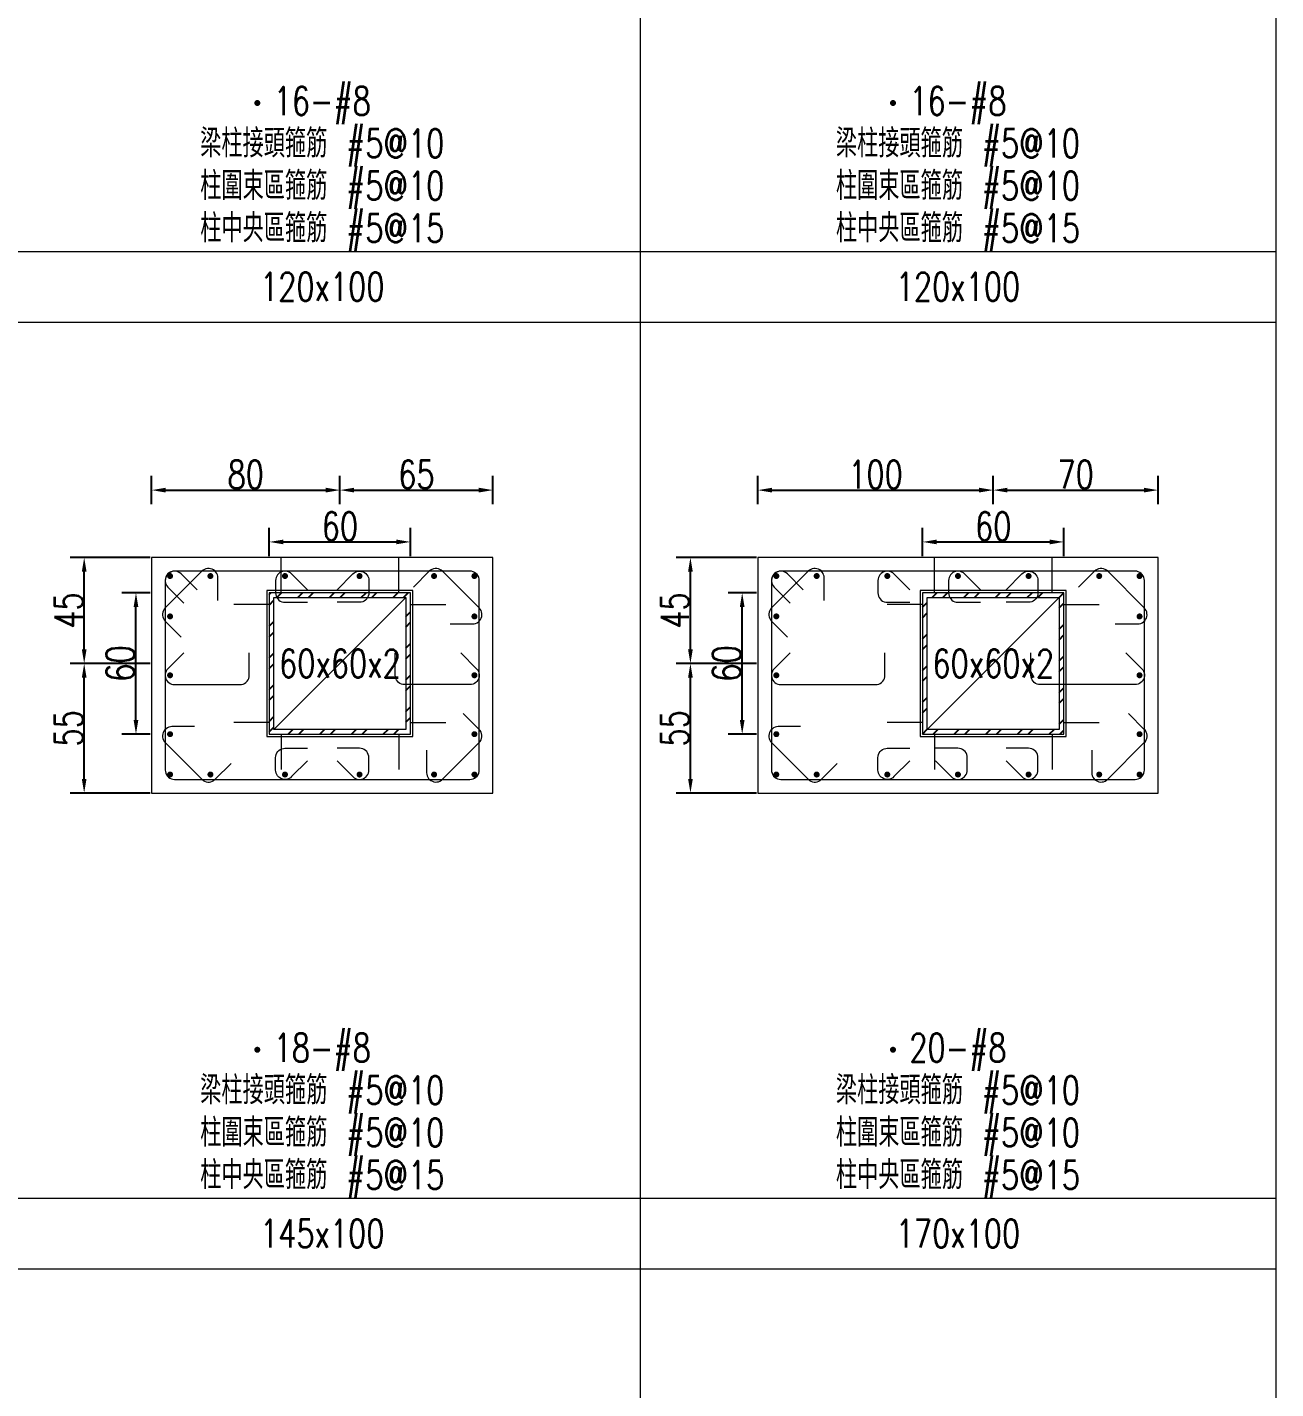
# Model space of a CAD drawing. Header units: millimetres. Extents: x 0 to 3905, y 0 to 8880.
# Drawn here: x 3375 to 3905, y 2763 to 3341 of the extents above; entities that cross this region are included whole.
import ezdxf
from ezdxf.enums import TextEntityAlignment as Align

# ---------------------------------------------------------------- set-up
doc = ezdxf.new("R2010")
doc.units = ezdxf.units.MM
doc.layers.get('DEFPOINTS').update_dxf_attribs({"color": 3})
for name, color, linetype in [('Hatch線', 6, 'Continuous'), ('主筋斷面', 2, 'Continuous'), ('文字-主筋根數', 7, 'Continuous'), ('文字-剪力筋 中央區', 7, 'Continuous'), ('文字-剪力筋-BC', 7, 'Continuous'), ('文字-剪力筋-圍束區', 7, 'Continuous'), ('文字-斷面尺寸', 7, 'Continuous'), ('文字-輔助字', 7, 'Continuous'), ('柱斷面線', 4, 'Continuous'), ('標註字', 4, 'Continuous'), ('箍筋線', 1, 'Continuous'), ('網格線', 7, 'Continuous'), ('鋼柱', 11, 'Continuous')]:
    doc.layers.add(name, color=color, linetype=linetype)
doc.styles.add('note', font='txt.shx', dxfattribs={"width": 0.75, "height": 12})
doc.styles.add('txt', font='txt.shx', dxfattribs={"height": 0.2, "bigfont": 'chineset.shx'})
doc.dimstyles.new('RCAD_DIM', dxfattribs={"dimtxt": 12, "dimasz": 6, "dimexe": 6, "dimexo": 0.625, "dimtad": 1, "dimdec": 0, "dimdsep": 46, "dimtxsty": 'note', "dimcen": 2.5, "dimclrd": 256, "dimclre": 256, "dimclrt": 256, "dimadec": 0, "dimazin": 0, "dimtfac": 1, "dimtmove": 0, "dimatfit": 3, "dimfxl": 0, "dimtolj": 1, "dimarcsym": 0})

# ---------------------------------------------------------------- blocks, each defined once
blk = doc.blocks.new('*D1908')
at = {"layer": 'DEFPOINTS', "color": 0}
for p in [(3537.5, 3122.62), (3477.5, 3116), (3537.5, 3116)]:
    blk.add_point(p, dxfattribs=at)
at = {"layer": '標註字', "lineweight": -2}
for p, q in [((3477.5, 3116.62), (3477.5, 3128.62)), ((3537.5, 3116.62), (3537.5, 3128.62)), ((3483.5, 3122.62), (3531.5, 3122.62))]:
    blk.add_line(p, q, dxfattribs=at)
at = {"layer": '標註字'}
for points in [[(3483.5, 3123.62), (3483.5, 3121.62), (3477.5, 3122.62)], [(3531.5, 3121.62), (3531.5, 3123.62), (3537.5, 3122.62)]]:
    blk.add_solid(points, dxfattribs=at)
at = {"layer": '標註字', "insert": (3507.5, 3129.25), "char_height": 12, "attachment_point": 5, "style": 'note'}
blk.add_mtext('\\A1;60', dxfattribs=at)
blk = doc.blocks.new('*D1909')
at = {"layer": 'DEFPOINTS', "color": 0}
for p in [(3420.88, 3101), (3427.5, 3101), (3427.5, 3041)]:
    blk.add_point(p, dxfattribs=at)
at = {"layer": '標註字', "lineweight": -2}
for p, q in [((3426.88, 3101), (3414.88, 3101)), ((3420.88, 3047), (3420.88, 3095)), ((3426.88, 3041), (3414.88, 3041))]:
    blk.add_line(p, q, dxfattribs=at)
at = {"layer": '標註字'}
for points in [[(3421.88, 3095), (3419.88, 3095), (3420.88, 3101)], [(3419.88, 3047), (3421.88, 3047), (3420.88, 3041)]]:
    blk.add_solid(points, dxfattribs=at)
at = {"layer": '標註字', "insert": (3414.25, 3071), "char_height": 12, "attachment_point": 5, "rotation": 90, "style": 'note'}
blk.add_mtext('\\A1;60', dxfattribs=at)
blk = doc.blocks.new('*D1910')
at = {"layer": 'DEFPOINTS', "color": 0}
for p in [(3507.5, 3144.62), (3427.5, 3138), (3507.5, 3138)]:
    blk.add_point(p, dxfattribs=at)
at = {"layer": '標註字', "lineweight": -2}
for p, q in [((3427.5, 3138.62), (3427.5, 3150.62)), ((3507.5, 3138.62), (3507.5, 3150.62)), ((3433.5, 3144.62), (3501.5, 3144.62))]:
    blk.add_line(p, q, dxfattribs=at)
at = {"layer": '標註字'}
for points in [[(3433.5, 3145.62), (3433.5, 3143.62), (3427.5, 3144.62)], [(3501.5, 3143.62), (3501.5, 3145.62), (3507.5, 3144.62)]]:
    blk.add_solid(points, dxfattribs=at)
at = {"layer": '標註字', "insert": (3467.5, 3151.25), "char_height": 12, "attachment_point": 5, "style": 'note'}
blk.add_mtext('\\A1;80', dxfattribs=at)
blk = doc.blocks.new('*D1911')
at = {"layer": 'DEFPOINTS', "color": 0}
for p in [(3572.5, 3144.62), (3507.5, 3138), (3572.5, 3138)]:
    blk.add_point(p, dxfattribs=at)
at = {"layer": '標註字', "lineweight": -2}
for p, q in [((3507.5, 3138.62), (3507.5, 3150.62)), ((3572.5, 3138.62), (3572.5, 3150.62)), ((3513.5, 3144.62), (3566.5, 3144.62))]:
    blk.add_line(p, q, dxfattribs=at)
at = {"layer": '標註字'}
for points in [[(3513.5, 3145.62), (3513.5, 3143.62), (3507.5, 3144.62)], [(3566.5, 3143.62), (3566.5, 3145.62), (3572.5, 3144.62)]]:
    blk.add_solid(points, dxfattribs=at)
at = {"layer": '標註字', "insert": (3540, 3151.25), "char_height": 12, "attachment_point": 5, "style": 'note'}
blk.add_mtext('\\A1;65', dxfattribs=at)
blk = doc.blocks.new('*D1912')
at = {"layer": 'DEFPOINTS', "color": 0}
for p in [(3398.88, 3071), (3427.5, 3071), (3427.5, 3016)]:
    blk.add_point(p, dxfattribs=at)
at = {"layer": '標註字', "lineweight": -2}
for p, q in [((3426.88, 3071), (3392.88, 3071)), ((3398.88, 3022), (3398.88, 3065)), ((3426.88, 3016), (3392.88, 3016))]:
    blk.add_line(p, q, dxfattribs=at)
at = {"layer": '標註字'}
for points in [[(3399.88, 3065), (3397.88, 3065), (3398.88, 3071)], [(3397.88, 3022), (3399.88, 3022), (3398.88, 3016)]]:
    blk.add_solid(points, dxfattribs=at)
at = {"layer": '標註字', "insert": (3392.25, 3043.5), "char_height": 12, "attachment_point": 5, "rotation": 90, "style": 'note'}
blk.add_mtext('\\A1;55', dxfattribs=at)
blk = doc.blocks.new('*D1913')
at = {"layer": 'DEFPOINTS', "color": 0}
for p in [(3398.88, 3116), (3427.5, 3116), (3427.5, 3071)]:
    blk.add_point(p, dxfattribs=at)
at = {"layer": '標註字', "lineweight": -2}
for p, q in [((3426.88, 3116), (3392.88, 3116)), ((3398.88, 3077), (3398.88, 3110)), ((3426.88, 3071), (3392.88, 3071))]:
    blk.add_line(p, q, dxfattribs=at)
at = {"layer": '標註字'}
for points in [[(3399.88, 3110), (3397.88, 3110), (3398.88, 3116)], [(3397.88, 3077), (3399.88, 3077), (3398.88, 3071)]]:
    blk.add_solid(points, dxfattribs=at)
at = {"layer": '標註字', "insert": (3392.25, 3093.5), "char_height": 12, "attachment_point": 5, "rotation": 90, "style": 'note'}
blk.add_mtext('\\A1;45', dxfattribs=at)
blk = doc.blocks.new('Circle_Filled')
at = {"const_width": 0.5}
blk.add_lwpolyline([(-0.25, 0, 1), (0.25, 0, 1)], format="xyb", close=True, dxfattribs=at)
blk = doc.blocks.new('*D2040')
at = {"layer": 'DEFPOINTS', "color": 0}
for p in [(3815, 3122.62), (3755, 3116), (3815, 3116)]:
    blk.add_point(p, dxfattribs=at)
at = {"layer": '標註字', "lineweight": -2}
for p, q in [((3755, 3116.62), (3755, 3128.62)), ((3815, 3116.62), (3815, 3128.62)), ((3761, 3122.62), (3809, 3122.62))]:
    blk.add_line(p, q, dxfattribs=at)
at = {"layer": '標註字'}
for points in [[(3761, 3123.62), (3761, 3121.62), (3755, 3122.62)], [(3809, 3121.62), (3809, 3123.62), (3815, 3122.62)]]:
    blk.add_solid(points, dxfattribs=at)
at = {"layer": '標註字', "insert": (3785, 3129.25), "char_height": 12, "attachment_point": 5, "style": 'note'}
blk.add_mtext('\\A1;60', dxfattribs=at)
blk = doc.blocks.new('*D2041')
at = {"layer": 'DEFPOINTS', "color": 0}
for p in [(3678.375, 3101), (3685, 3101), (3685, 3041)]:
    blk.add_point(p, dxfattribs=at)
at = {"layer": '標註字', "lineweight": -2}
for p, q in [((3684.375, 3101), (3672.375, 3101)), ((3678.375, 3047), (3678.375, 3095)), ((3684.375, 3041), (3672.375, 3041))]:
    blk.add_line(p, q, dxfattribs=at)
at = {"layer": '標註字'}
for points in [[(3679.375, 3095), (3677.375, 3095), (3678.375, 3101)], [(3677.375, 3047), (3679.375, 3047), (3678.375, 3041)]]:
    blk.add_solid(points, dxfattribs=at)
at = {"layer": '標註字', "insert": (3671.75, 3071), "char_height": 12, "attachment_point": 5, "rotation": 90, "style": 'note'}
blk.add_mtext('\\A1;60', dxfattribs=at)
blk = doc.blocks.new('*D2042')
at = {"layer": 'DEFPOINTS', "color": 0}
for p in [(3785, 3144.62), (3685, 3138), (3785, 3138)]:
    blk.add_point(p, dxfattribs=at)
at = {"layer": '標註字', "lineweight": -2}
for p, q in [((3685, 3138.62), (3685, 3150.62)), ((3785, 3138.62), (3785, 3150.62)), ((3691, 3144.62), (3779, 3144.62))]:
    blk.add_line(p, q, dxfattribs=at)
at = {"layer": '標註字'}
for points in [[(3691, 3145.62), (3691, 3143.62), (3685, 3144.62)], [(3779, 3143.62), (3779, 3145.62), (3785, 3144.62)]]:
    blk.add_solid(points, dxfattribs=at)
at = {"layer": '標註字', "insert": (3735, 3151.25), "char_height": 12, "attachment_point": 5, "style": 'note'}
blk.add_mtext('\\A1;100', dxfattribs=at)
blk = doc.blocks.new('*D2043')
at = {"layer": 'DEFPOINTS', "color": 0}
for p in [(3855, 3144.62), (3785, 3138), (3855, 3138)]:
    blk.add_point(p, dxfattribs=at)
at = {"layer": '標註字', "lineweight": -2}
for p, q in [((3785, 3138.62), (3785, 3150.62)), ((3855, 3138.62), (3855, 3150.62)), ((3791, 3144.62), (3849, 3144.62))]:
    blk.add_line(p, q, dxfattribs=at)
at = {"layer": '標註字'}
for points in [[(3791, 3145.62), (3791, 3143.62), (3785, 3144.62)], [(3849, 3143.62), (3849, 3145.62), (3855, 3144.62)]]:
    blk.add_solid(points, dxfattribs=at)
at = {"layer": '標註字', "insert": (3820, 3151.25), "char_height": 12, "attachment_point": 5, "style": 'note'}
blk.add_mtext('\\A1;70', dxfattribs=at)
blk = doc.blocks.new('*D2044')
at = {"layer": 'DEFPOINTS', "color": 0}
for p in [(3656.38, 3071), (3685, 3071), (3685, 3016)]:
    blk.add_point(p, dxfattribs=at)
at = {"layer": '標註字', "lineweight": -2}
for p, q in [((3684.38, 3071), (3650.38, 3071)), ((3656.38, 3022), (3656.38, 3065)), ((3684.38, 3016), (3650.38, 3016))]:
    blk.add_line(p, q, dxfattribs=at)
at = {"layer": '標註字'}
for points in [[(3657.38, 3065), (3655.38, 3065), (3656.38, 3071)], [(3655.38, 3022), (3657.38, 3022), (3656.38, 3016)]]:
    blk.add_solid(points, dxfattribs=at)
at = {"layer": '標註字', "insert": (3649.75, 3043.5), "char_height": 12, "attachment_point": 5, "rotation": 90, "style": 'note'}
blk.add_mtext('\\A1;55', dxfattribs=at)
blk = doc.blocks.new('*D2045')
at = {"layer": 'DEFPOINTS', "color": 0}
for p in [(3656.38, 3116), (3685, 3116), (3685, 3071)]:
    blk.add_point(p, dxfattribs=at)
at = {"layer": '標註字', "lineweight": -2}
for p, q in [((3684.38, 3116), (3650.38, 3116)), ((3656.38, 3077), (3656.38, 3110)), ((3684.38, 3071), (3650.38, 3071))]:
    blk.add_line(p, q, dxfattribs=at)
at = {"layer": '標註字'}
for points in [[(3657.38, 3110), (3655.38, 3110), (3656.38, 3116)], [(3655.38, 3077), (3657.38, 3077), (3656.38, 3071)]]:
    blk.add_solid(points, dxfattribs=at)
at = {"layer": '標註字', "insert": (3649.75, 3093.5), "char_height": 12, "attachment_point": 5, "rotation": 90, "style": 'note'}
blk.add_mtext('\\A1;45', dxfattribs=at)

msp = doc.modelspace()

# ---------------------------------------------------------------- hatches: boundary and pattern name
at = {"layer": 'Hatch線'}
h = msp.add_hatch(dxfattribs=at)
h.set_pattern_fill('ANSI32', color=256, style=0)
h.paths.add_polyline_path([(3477.5, 3041), (3537.5, 3041), (3537.5, 3101), (3477.5, 3101)], flags=17)
h.paths.add_polyline_path([(3479.5, 3043), (3479.5, 3099), (3535.5, 3099), (3535.5, 3043)])
h = msp.add_hatch(dxfattribs=at)
h.set_pattern_fill('ANSI32', color=256, style=0)
h.paths.add_polyline_path([(3755, 3041), (3815, 3041), (3815, 3101), (3755, 3101)], flags=17)
h.paths.add_polyline_path([(3757, 3043), (3757, 3099), (3813, 3099), (3813, 3043)])

# ---------------------------------------------------------------- linework, layer by layer
at = {"layer": 'DEFPOINTS', "lineweight": 5}
for points in [[(3482.5, 3101), (3482.5, 3116)], [(3532.5, 3101), (3532.5, 3116)], [(3760, 3101), (3760, 3116)], [(3810, 3101), (3810, 3116)], [(3477.5, 3040), (3538.5, 3040), (3538.5, 3102), (3476.5, 3102), (3476.5, 3040), (3477.5, 3040)], [(3479.5, 3043), (3535.5, 3099)], [(3755, 3040), (3816, 3040), (3816, 3102), (3754, 3102), (3754, 3040), (3755, 3040)], [(3757, 3043), (3813, 3099)], [(3477.5, 3096), (3462.5, 3096)], [(3537.5, 3096), (3552.5, 3096)], [(3755, 3096), (3740, 3096)], [(3815, 3096), (3830, 3096)], [(3477.5, 3046), (3462.5, 3046)], [(3482.5, 3041), (3482.5, 3026)], [(3532.5, 3041), (3532.5, 3026)], [(3537.5, 3046), (3552.5, 3046)], [(3755, 3046), (3740, 3046)], [(3760, 3041), (3760, 3026)], [(3810, 3041), (3810, 3026)], [(3815, 3046), (3830, 3046)]]:
    msp.add_lwpolyline(points, dxfattribs=at)
at = {"layer": '柱斷面線', "lineweight": 5}
for points in [[(3427.5, 3016), (3572.5, 3016), (3572.5, 3116), (3427.5, 3116), (3427.5, 3016)], [(3685, 3016), (3855, 3016), (3855, 3116), (3685, 3116), (3685, 3016)]]:
    msp.add_lwpolyline(points, dxfattribs=at)
at = {"layer": '箍筋線', "lineweight": 5}
for points in [[(3455.69, 3097.81), (3455.69, 3107.35), (3455.63, 3108.02), (3455.46, 3108.66), (3455.19, 3109.27), (3454.82, 3109.83), (3454.36, 3110.32), (3453.83, 3110.72), (3453.23, 3111.02), (3452.6, 3111.23), (3451.93, 3111.32), (3451.27, 3111.3), (3450.61, 3111.17), (3449.99, 3110.93), (3449.41, 3110.59), (3448.9, 3110.16), (3433.34, 3094.6), (3432.89, 3094.07), (3432.55, 3093.47), (3432.31, 3092.82), (3432.19, 3092.13), (3432.19, 3091.44), (3432.31, 3090.76), (3432.55, 3090.11), (3432.89, 3089.51), (3433.34, 3088.98), (3440.08, 3082.23)], [(3446.83, 3102.29), (3440.08, 3109.04), (3439.57, 3109.47), (3438.99, 3109.81), (3438.37, 3110.05), (3437.72, 3110.18), (3437.05, 3110.2), (3436.39, 3110.11), (3435.75, 3109.9), (3435.16, 3109.6), (3434.62, 3109.19), (3434.16, 3108.71), (3433.79, 3108.15), (3433.52, 3107.54), (3433.35, 3106.9), (3433.29, 3106.23), (3433.29, 3025.77), (3433.36, 3025.08), (3433.53, 3024.41), (3433.83, 3023.78), (3434.22, 3023.21), (3434.71, 3022.72), (3435.28, 3022.33), (3435.91, 3022.03), (3436.58, 3021.86), (3437.27, 3021.79), (3562.73, 3021.79), (3563.42, 3021.86), (3564.09, 3022.03), (3564.72, 3022.33), (3565.29, 3022.72), (3565.78, 3023.21), (3566.17, 3023.78), (3566.47, 3024.41), (3566.64, 3025.08), (3566.71, 3025.77), (3566.71, 3106.23), (3566.64, 3106.92), (3566.47, 3107.59), (3566.17, 3108.22), (3565.78, 3108.79), (3565.29, 3109.28), (3564.72, 3109.67), (3564.09, 3109.97), (3563.42, 3110.14), (3562.73, 3110.21), (3437.27, 3110.21), (3436.6, 3110.15), (3435.96, 3109.98), (3435.35, 3109.71), (3434.79, 3109.34), (3434.31, 3108.88), (3433.9, 3108.34), (3433.6, 3107.75), (3433.39, 3107.11), (3433.3, 3106.45), (3433.32, 3105.78), (3433.45, 3105.13), (3433.69, 3104.51), (3434.03, 3103.93), (3434.46, 3103.42), (3441.21, 3096.67)], [(3493.72, 3102.29), (3486.98, 3109.04), (3486.47, 3109.47), (3485.89, 3109.81), (3485.27, 3110.05), (3484.61, 3110.18), (3483.94, 3110.2), (3483.28, 3110.11), (3482.65, 3109.9), (3482.05, 3109.6), (3481.52, 3109.19), (3481.06, 3108.71), (3480.69, 3108.15), (3480.41, 3107.54), (3480.25, 3106.9), (3480.19, 3106.23), (3480.19, 3100.97), (3480.25, 3100.28), (3480.43, 3099.62), (3480.72, 3098.99), (3481.12, 3098.42), (3481.61, 3097.93), (3482.18, 3097.53), (3482.81, 3097.24), (3483.48, 3097.06), (3484.17, 3097), (3493.71, 3097)], [(3506.28, 3102.29), (3513.02, 3109.04), (3513.53, 3109.47), (3514.11, 3109.81), (3514.73, 3110.05), (3515.39, 3110.18), (3516.06, 3110.2), (3516.72, 3110.11), (3517.35, 3109.9), (3517.95, 3109.6), (3518.48, 3109.19), (3518.94, 3108.71), (3519.31, 3108.15), (3519.59, 3107.54), (3519.75, 3106.9), (3519.81, 3106.23), (3519.81, 3100.97), (3519.75, 3100.28), (3519.57, 3099.62), (3519.28, 3098.99), (3518.88, 3098.42), (3518.39, 3097.93), (3517.82, 3097.53), (3517.19, 3097.24), (3516.52, 3097.06), (3515.83, 3097), (3506.29, 3097)], [(3554.31, 3087.81), (3563.85, 3087.81), (3564.52, 3087.87), (3565.16, 3088.04), (3565.77, 3088.31), (3566.33, 3088.68), (3566.82, 3089.14), (3567.22, 3089.67), (3567.52, 3090.27), (3567.73, 3090.9), (3567.82, 3091.57), (3567.8, 3092.23), (3567.67, 3092.89), (3567.43, 3093.51), (3567.09, 3094.09), (3566.66, 3094.6), (3551.1, 3110.16), (3550.57, 3110.61), (3549.97, 3110.95), (3549.32, 3111.19), (3548.63, 3111.31), (3547.94, 3111.31), (3547.26, 3111.19), (3546.61, 3110.95), (3546.01, 3110.61), (3545.48, 3110.16), (3538.73, 3103.42)], [(3713.19, 3097.81), (3713.19, 3107.35), (3713.13, 3108.02), (3712.96, 3108.66), (3712.69, 3109.27), (3712.32, 3109.83), (3711.86, 3110.32), (3711.33, 3110.72), (3710.73, 3111.02), (3710.1, 3111.23), (3709.43, 3111.32), (3708.77, 3111.3), (3708.11, 3111.17), (3707.49, 3110.93), (3706.91, 3110.59), (3706.4, 3110.16), (3690.84, 3094.6), (3690.39, 3094.07), (3690.05, 3093.47), (3689.81, 3092.82), (3689.69, 3092.13), (3689.69, 3091.44), (3689.81, 3090.76), (3690.05, 3090.11), (3690.39, 3089.51), (3690.84, 3088.98), (3697.58, 3082.23)], [(3704.33, 3102.29), (3697.58, 3109.04), (3697.07, 3109.47), (3696.49, 3109.81), (3695.87, 3110.05), (3695.22, 3110.18), (3694.55, 3110.2), (3693.89, 3110.11), (3693.25, 3109.9), (3692.66, 3109.6), (3692.12, 3109.19), (3691.66, 3108.71), (3691.29, 3108.15), (3691.02, 3107.54), (3690.85, 3106.9), (3690.79, 3106.23), (3690.79, 3025.77), (3690.86, 3025.08), (3691.03, 3024.41), (3691.33, 3023.78), (3691.72, 3023.21), (3692.21, 3022.72), (3692.78, 3022.33), (3693.41, 3022.03), (3694.08, 3021.86), (3694.77, 3021.79), (3845.23, 3021.79), (3845.92, 3021.86), (3846.59, 3022.03), (3847.22, 3022.33), (3847.79, 3022.72), (3848.28, 3023.21), (3848.67, 3023.78), (3848.97, 3024.41), (3849.14, 3025.08), (3849.21, 3025.77), (3849.21, 3106.23), (3849.14, 3106.92), (3848.97, 3107.59), (3848.67, 3108.22), (3848.28, 3108.79), (3847.79, 3109.28), (3847.22, 3109.67), (3846.59, 3109.97), (3845.92, 3110.14), (3845.23, 3110.21), (3694.77, 3110.21), (3694.1, 3110.15), (3693.46, 3109.98), (3692.85, 3109.71), (3692.29, 3109.34), (3691.81, 3108.88), (3691.4, 3108.34), (3691.1, 3107.75), (3690.89, 3107.11), (3690.8, 3106.45), (3690.82, 3105.78), (3690.95, 3105.13), (3691.19, 3104.51), (3691.53, 3103.93), (3691.96, 3103.42), (3698.71, 3096.67)], [(3749.56, 3102.29), (3742.81, 3109.04), (3742.3, 3109.47), (3741.72, 3109.81), (3741.1, 3110.05), (3740.45, 3110.18), (3739.78, 3110.2), (3739.12, 3110.11), (3738.48, 3109.9), (3737.89, 3109.6), (3737.35, 3109.19), (3736.89, 3108.71), (3736.52, 3108.15), (3736.25, 3107.54), (3736.08, 3106.9), (3736.03, 3106.23), (3736.03, 3100.97), (3736.09, 3100.28), (3736.26, 3099.62), (3736.56, 3098.99), (3736.95, 3098.42), (3737.44, 3097.93), (3738.01, 3097.53), (3738.64, 3097.24), (3739.31, 3097.06), (3740, 3097), (3749.54, 3097)], [(3779.56, 3102.29), (3772.81, 3109.04), (3772.3, 3109.47), (3771.72, 3109.81), (3771.1, 3110.05), (3770.45, 3110.18), (3769.78, 3110.2), (3769.12, 3110.11), (3768.48, 3109.9), (3767.89, 3109.6), (3767.35, 3109.19), (3766.89, 3108.71), (3766.52, 3108.15), (3766.25, 3107.54), (3766.08, 3106.9), (3766.03, 3106.23), (3766.03, 3100.97), (3766.09, 3100.28), (3766.26, 3099.62), (3766.56, 3098.99), (3766.95, 3098.42), (3767.44, 3097.93), (3768.01, 3097.53), (3768.64, 3097.24), (3769.31, 3097.06), (3770, 3097), (3779.54, 3097)], [(3790.44, 3102.29), (3797.19, 3109.04), (3797.7, 3109.47), (3798.28, 3109.81), (3798.9, 3110.05), (3799.55, 3110.18), (3800.22, 3110.2), (3800.88, 3110.11), (3801.52, 3109.9), (3802.11, 3109.6), (3802.65, 3109.19), (3803.11, 3108.71), (3803.48, 3108.15), (3803.75, 3107.54), (3803.92, 3106.9), (3803.97, 3106.23), (3803.97, 3100.97), (3803.91, 3100.28), (3803.74, 3099.62), (3803.44, 3098.99), (3803.05, 3098.42), (3802.56, 3097.93), (3801.99, 3097.53), (3801.36, 3097.24), (3800.69, 3097.06), (3800, 3097), (3790.46, 3097)], [(3836.81, 3087.81), (3846.35, 3087.81), (3847.02, 3087.87), (3847.66, 3088.04), (3848.27, 3088.31), (3848.83, 3088.68), (3849.32, 3089.14), (3849.72, 3089.67), (3850.02, 3090.27), (3850.23, 3090.9), (3850.32, 3091.57), (3850.3, 3092.23), (3850.17, 3092.89), (3849.93, 3093.51), (3849.59, 3094.09), (3849.16, 3094.6), (3833.6, 3110.16), (3833.07, 3110.61), (3832.47, 3110.95), (3831.82, 3111.19), (3831.13, 3111.31), (3830.44, 3111.31), (3829.76, 3111.19), (3829.11, 3110.95), (3828.51, 3110.61), (3827.98, 3110.16), (3821.23, 3103.42)], [(3441.21, 3075.56), (3434.46, 3068.81), (3434.03, 3068.3), (3433.69, 3067.72), (3433.45, 3067.1), (3433.32, 3066.45), (3433.3, 3065.78), (3433.39, 3065.12), (3433.6, 3064.48), (3433.9, 3063.89), (3434.31, 3063.35), (3434.79, 3062.89), (3435.35, 3062.52), (3435.96, 3062.25), (3436.6, 3062.08), (3437.27, 3062.03), (3465.03, 3062.03), (3465.72, 3062.09), (3466.38, 3062.26), (3467.01, 3062.56), (3467.58, 3062.95), (3468.07, 3063.44), (3468.47, 3064.01), (3468.76, 3064.64), (3468.94, 3065.31), (3469, 3066), (3469, 3075.54)], [(3558.79, 3075.56), (3565.54, 3068.81), (3565.97, 3068.3), (3566.31, 3067.72), (3566.55, 3067.1), (3566.68, 3066.45), (3566.7, 3065.78), (3566.61, 3065.12), (3566.4, 3064.48), (3566.1, 3063.89), (3565.69, 3063.35), (3565.21, 3062.89), (3564.65, 3062.52), (3564.04, 3062.25), (3563.4, 3062.08), (3562.73, 3062.03), (3534.97, 3062.03), (3534.28, 3062.09), (3533.62, 3062.26), (3532.99, 3062.56), (3532.42, 3062.95), (3531.93, 3063.44), (3531.53, 3064.01), (3531.24, 3064.64), (3531.06, 3065.31), (3531, 3066), (3531, 3075.54)], [(3698.71, 3075.56), (3691.96, 3068.81), (3691.53, 3068.3), (3691.19, 3067.72), (3690.95, 3067.1), (3690.82, 3066.45), (3690.8, 3065.78), (3690.89, 3065.12), (3691.1, 3064.48), (3691.4, 3063.89), (3691.81, 3063.35), (3692.29, 3062.89), (3692.85, 3062.52), (3693.46, 3062.25), (3694.1, 3062.08), (3694.77, 3062.03), (3735.03, 3062.03), (3735.72, 3062.09), (3736.38, 3062.26), (3737.01, 3062.56), (3737.58, 3062.95), (3738.07, 3063.44), (3738.47, 3064.01), (3738.76, 3064.64), (3738.94, 3065.31), (3739, 3066), (3739, 3075.54)], [(3841.29, 3075.56), (3848.04, 3068.81), (3848.47, 3068.3), (3848.81, 3067.72), (3849.05, 3067.1), (3849.18, 3066.45), (3849.2, 3065.78), (3849.11, 3065.12), (3848.9, 3064.48), (3848.6, 3063.89), (3848.19, 3063.35), (3847.71, 3062.89), (3847.15, 3062.52), (3846.54, 3062.25), (3845.9, 3062.08), (3845.23, 3062.03), (3804.97, 3062.03), (3804.28, 3062.09), (3803.62, 3062.26), (3802.99, 3062.56), (3802.42, 3062.95), (3801.93, 3063.44), (3801.53, 3064.01), (3801.24, 3064.64), (3801.06, 3065.31), (3801, 3066), (3801, 3075.54)], [(3544.31, 3034.19), (3544.31, 3024.65), (3544.37, 3023.98), (3544.54, 3023.34), (3544.81, 3022.73), (3545.18, 3022.17), (3545.64, 3021.68), (3546.17, 3021.28), (3546.77, 3020.98), (3547.4, 3020.77), (3548.07, 3020.68), (3548.73, 3020.7), (3549.39, 3020.83), (3550.01, 3021.07), (3550.59, 3021.41), (3551.1, 3021.84), (3566.66, 3037.4), (3567.11, 3037.93), (3567.45, 3038.53), (3567.69, 3039.18), (3567.81, 3039.87), (3567.81, 3040.56), (3567.69, 3041.24), (3567.45, 3041.89), (3567.11, 3042.49), (3566.66, 3043.02), (3559.92, 3049.77)], [(3826.81, 3034.19), (3826.81, 3024.65), (3826.87, 3023.98), (3827.04, 3023.34), (3827.31, 3022.73), (3827.68, 3022.17), (3828.14, 3021.68), (3828.67, 3021.28), (3829.27, 3020.98), (3829.9, 3020.77), (3830.57, 3020.68), (3831.23, 3020.7), (3831.89, 3020.83), (3832.51, 3021.07), (3833.09, 3021.41), (3833.6, 3021.84), (3849.16, 3037.4), (3849.61, 3037.93), (3849.95, 3038.53), (3850.19, 3039.18), (3850.31, 3039.87), (3850.31, 3040.56), (3850.19, 3041.24), (3849.95, 3041.89), (3849.61, 3042.49), (3849.16, 3043.02), (3842.42, 3049.77)], [(3445.69, 3044.19), (3436.15, 3044.19), (3435.48, 3044.13), (3434.84, 3043.96), (3434.23, 3043.69), (3433.67, 3043.32), (3433.18, 3042.86), (3432.78, 3042.33), (3432.48, 3041.73), (3432.27, 3041.1), (3432.18, 3040.43), (3432.2, 3039.77), (3432.33, 3039.11), (3432.57, 3038.49), (3432.91, 3037.91), (3433.34, 3037.4), (3448.9, 3021.84), (3449.43, 3021.39), (3450.03, 3021.05), (3450.68, 3020.81), (3451.37, 3020.69), (3452.06, 3020.69), (3452.74, 3020.81), (3453.39, 3021.05), (3453.99, 3021.39), (3454.52, 3021.84), (3461.27, 3028.58)], [(3703.19, 3044.19), (3693.65, 3044.19), (3692.98, 3044.13), (3692.34, 3043.96), (3691.73, 3043.69), (3691.17, 3043.32), (3690.68, 3042.86), (3690.28, 3042.33), (3689.98, 3041.73), (3689.77, 3041.1), (3689.68, 3040.43), (3689.7, 3039.77), (3689.83, 3039.11), (3690.07, 3038.49), (3690.41, 3037.91), (3690.84, 3037.4), (3706.4, 3021.84), (3706.93, 3021.39), (3707.53, 3021.05), (3708.18, 3020.81), (3708.87, 3020.69), (3709.56, 3020.69), (3710.24, 3020.81), (3710.89, 3021.05), (3711.49, 3021.39), (3712.02, 3021.84), (3718.77, 3028.58)], [(3493.72, 3029.71), (3486.98, 3022.96), (3486.47, 3022.53), (3485.89, 3022.19), (3485.27, 3021.95), (3484.61, 3021.82), (3483.94, 3021.8), (3483.28, 3021.89), (3482.65, 3022.1), (3482.05, 3022.4), (3481.52, 3022.81), (3481.06, 3023.29), (3480.69, 3023.85), (3480.41, 3024.46), (3480.25, 3025.1), (3480.19, 3025.77), (3480.19, 3031.03), (3480.25, 3031.72), (3480.43, 3032.38), (3480.72, 3033.01), (3481.12, 3033.58), (3481.61, 3034.07), (3482.18, 3034.47), (3482.81, 3034.76), (3483.48, 3034.94), (3484.17, 3035), (3493.71, 3035)], [(3506.28, 3029.71), (3513.02, 3022.96), (3513.53, 3022.53), (3514.11, 3022.19), (3514.73, 3021.95), (3515.39, 3021.82), (3516.06, 3021.8), (3516.72, 3021.89), (3517.35, 3022.1), (3517.95, 3022.4), (3518.48, 3022.81), (3518.94, 3023.29), (3519.31, 3023.85), (3519.59, 3024.46), (3519.75, 3025.1), (3519.81, 3025.77), (3519.81, 3031.03), (3519.75, 3031.72), (3519.57, 3032.38), (3519.28, 3033.01), (3518.88, 3033.58), (3518.39, 3034.07), (3517.82, 3034.47), (3517.19, 3034.76), (3516.52, 3034.94), (3515.83, 3035), (3506.29, 3035)], [(3749.56, 3029.71), (3742.81, 3022.96), (3742.3, 3022.53), (3741.72, 3022.19), (3741.1, 3021.95), (3740.45, 3021.82), (3739.78, 3021.8), (3739.12, 3021.89), (3738.48, 3022.1), (3737.89, 3022.4), (3737.35, 3022.81), (3736.89, 3023.29), (3736.52, 3023.85), (3736.25, 3024.46), (3736.08, 3025.1), (3736.03, 3025.77), (3736.03, 3031.03), (3736.09, 3031.72), (3736.26, 3032.38), (3736.56, 3033.01), (3736.95, 3033.58), (3737.44, 3034.07), (3738.01, 3034.47), (3738.64, 3034.76), (3739.31, 3034.94), (3740, 3035), (3749.54, 3035)], [(3760.44, 3029.71), (3767.19, 3022.96), (3767.7, 3022.53), (3768.28, 3022.19), (3768.9, 3021.95), (3769.55, 3021.82), (3770.22, 3021.8), (3770.88, 3021.89), (3771.52, 3022.1), (3772.11, 3022.4), (3772.65, 3022.81), (3773.11, 3023.29), (3773.48, 3023.85), (3773.75, 3024.46), (3773.92, 3025.1), (3773.97, 3025.77), (3773.97, 3031.03), (3773.91, 3031.72), (3773.74, 3032.38), (3773.44, 3033.01), (3773.05, 3033.58), (3772.56, 3034.07), (3771.99, 3034.47), (3771.36, 3034.76), (3770.69, 3034.94), (3770, 3035), (3760.46, 3035)], [(3790.44, 3029.71), (3797.19, 3022.96), (3797.7, 3022.53), (3798.28, 3022.19), (3798.9, 3021.95), (3799.55, 3021.82), (3800.22, 3021.8), (3800.88, 3021.89), (3801.52, 3022.1), (3802.11, 3022.4), (3802.65, 3022.81), (3803.11, 3023.29), (3803.48, 3023.85), (3803.75, 3024.46), (3803.92, 3025.1), (3803.97, 3025.77), (3803.97, 3031.03), (3803.91, 3031.72), (3803.74, 3032.38), (3803.44, 3033.01), (3803.05, 3033.58), (3802.56, 3034.07), (3801.99, 3034.47), (3801.36, 3034.76), (3800.69, 3034.94), (3800, 3035), (3790.46, 3035)]]:
    msp.add_lwpolyline(points, dxfattribs=at)
at = {"layer": '網格線', "lineweight": 5}
for points in [[(3635, 3618), (3635, 3246)], [(3905, 3618), (3905, 3246)], [(3365, 3246), (3635, 3246)], [(3635, 3246), (3905, 3246)], [(3635, 3246), (3635, 3216)], [(3905, 3246), (3905, 3216)], [(3365, 3216), (3635, 3216)], [(3635, 3216), (3905, 3216)], [(3635, 3216), (3635, 2844)], [(3905, 3216), (3905, 2844)], [(3365, 2844), (3635, 2844)], [(3635, 2844), (3905, 2844)], [(3635, 2844), (3635, 2814)], [(3905, 2844), (3905, 2814)], [(3365, 2814), (3635, 2814)], [(3635, 2814), (3905, 2814)], [(3635, 2814), (3635, 2442)], [(3905, 2814), (3905, 2442)]]:
    msp.add_lwpolyline(points, dxfattribs=at)
at = {"layer": '鋼柱', "lineweight": 5}
for points in [[(3477.5, 3041), (3537.5, 3041), (3537.5, 3101), (3477.5, 3101), (3477.5, 3041)], [(3479.5, 3043), (3479.5, 3099), (3535.5, 3099), (3535.5, 3043), (3479.5, 3043)], [(3755, 3041), (3815, 3041), (3815, 3101), (3755, 3101), (3755, 3041)], [(3757, 3043), (3757, 3099), (3813, 3099), (3813, 3043), (3757, 3043)]]:
    msp.add_lwpolyline(points, dxfattribs=at)

# ---------------------------------------------------------------- block references
at = {"layer": '主筋斷面', "lineweight": 5, "xscale": 2.539999961853027, "yscale": 2.539999961853027}
for p in [(3472.42, 3309), (3742.42, 3309), (3435.36, 3108.14), (3452.5, 3108.14), (3484.17, 3108.14), (3515.83, 3108.14), (3547.5, 3108.14), (3564.64, 3108.14), (3692.86, 3108.14), (3710, 3108.14), (3740, 3108.14), (3770, 3108.14), (3800, 3108.14), (3830, 3108.14), (3847.14, 3108.14), (3435.36, 3091), (3564.64, 3091), (3692.86, 3091), (3847.14, 3091), (3435.36, 3066), (3564.64, 3066), (3692.86, 3066), (3847.14, 3066), (3435.36, 3041), (3564.64, 3041), (3692.86, 3041), (3847.14, 3041), (3435.36, 3023.86), (3452.5, 3023.86), (3484.17, 3023.86), (3515.83, 3023.86), (3547.5, 3023.86), (3564.64, 3023.86), (3692.86, 3023.86), (3710, 3023.86), (3740, 3023.86), (3770, 3023.86), (3800, 3023.86), (3830, 3023.86), (3847.14, 3023.86), (3472.42, 2907), (3742.42, 2907)]:
    msp.add_blockref('Circle_Filled', p, dxfattribs=at)

# ---------------------------------------------------------------- texts
at = {"layer": '文字-主筋根數', "style": 'txt', "width": 0.75}
for s, p in [('16-#8', (3500, 3309)), ('16-#8', (3770, 3309)), ('18-#8', (3500, 2907)), ('20-#8', (3770, 2907))]:
    msp.add_text(s, height=12, dxfattribs=at).set_placement(p, align=Align.MIDDLE)
at = {"layer": '文字-剪力筋 中央區', "style": 'txt', "width": 0.75}
for p in [(3500, 3255), (3770, 3255), (3500, 2853), (3770, 2853)]:
    msp.add_text('柱中央區箍筋 #5@15', height=12, dxfattribs=at).set_placement(p, align=Align.MIDDLE)
at = {"layer": '文字-剪力筋-BC', "style": 'txt', "width": 0.75}
for p in [(3500, 3291), (3770, 3291), (3500, 2889), (3770, 2889)]:
    msp.add_text('梁柱接頭箍筋 #5@10', height=12, dxfattribs=at).set_placement(p, align=Align.MIDDLE)
at = {"layer": '文字-剪力筋-圍束區', "style": 'txt', "width": 0.75}
for p in [(3500, 3273), (3770, 3273), (3500, 2871), (3770, 2871)]:
    msp.add_text('柱圍束區箍筋 #5@10', height=12, dxfattribs=at).set_placement(p, align=Align.MIDDLE)
at = {"layer": '文字-斷面尺寸', "style": 'txt', "width": 0.75}
for s, p in [('120x100', (3500, 3231)), ('120x100', (3770, 3231)), ('145x100', (3500, 2829)), ('170x100', (3770, 2829))]:
    msp.add_text(s, height=12, dxfattribs=at).set_placement(p, align=Align.MIDDLE)
at = {"layer": '文字-輔助字', "style": 'txt', "width": 0.75}
for p in [(3507.5, 3071), (3785, 3071)]:
    msp.add_text('60x60x2', height=12, dxfattribs=at).set_placement(p, align=Align.MIDDLE)

# ---------------------------------------------------------------- dimensions: what is measured, and where the dimension line sits
at = {"layer": '標註字'}
for base, p1, p2, picture, middle in [((3507.5, 3144.62), (3427.5, 3138), (3507.5, 3138), '*D1910', (3467.5, 3151.25)), ((3572.5, 3144.62), (3507.5, 3138), (3572.5, 3138), '*D1911', (3540, 3151.25)), ((3785, 3144.62), (3685, 3138), (3785, 3138), '*D2042', (3735, 3151.25)), ((3855, 3144.62), (3785, 3138), (3855, 3138), '*D2043', (3820, 3151.25)), ((3537.5, 3122.62), (3477.5, 3116), (3537.5, 3116), '*D1908', (3507.5, 3129.25)), ((3815, 3122.62), (3755, 3116), (3815, 3116), '*D2040', (3785, 3129.25))]:
    dim = msp.add_linear_dim(base=base, p1=p1, p2=p2, dimstyle='RCAD_DIM', dxfattribs=at)
    dim.commit()
    dim.dimension.update_dxf_attribs({"geometry": picture, "text_midpoint": middle})
for base, p1, p2, picture, middle in [((3398.88, 3116), (3427.5, 3071), (3427.5, 3116), '*D1913', (3392.25, 3093.5)), ((3656.38, 3116), (3685, 3071), (3685, 3116), '*D2045', (3649.75, 3093.5)), ((3420.88, 3101), (3427.5, 3041), (3427.5, 3101), '*D1909', (3414.25, 3071)), ((3678.38, 3101), (3685, 3041), (3685, 3101), '*D2041', (3671.75, 3071)), ((3398.88, 3071), (3427.5, 3016), (3427.5, 3071), '*D1912', (3392.25, 3043.5)), ((3656.38, 3071), (3685, 3016), (3685, 3071), '*D2044', (3649.75, 3043.5))]:
    dim = msp.add_linear_dim(base=base, p1=p1, p2=p2, angle=90, dimstyle='RCAD_DIM', dxfattribs=at)
    dim.commit()
    dim.dimension.update_dxf_attribs({"geometry": picture, "text_midpoint": middle})

doc.saveas('drawing.dxf')
